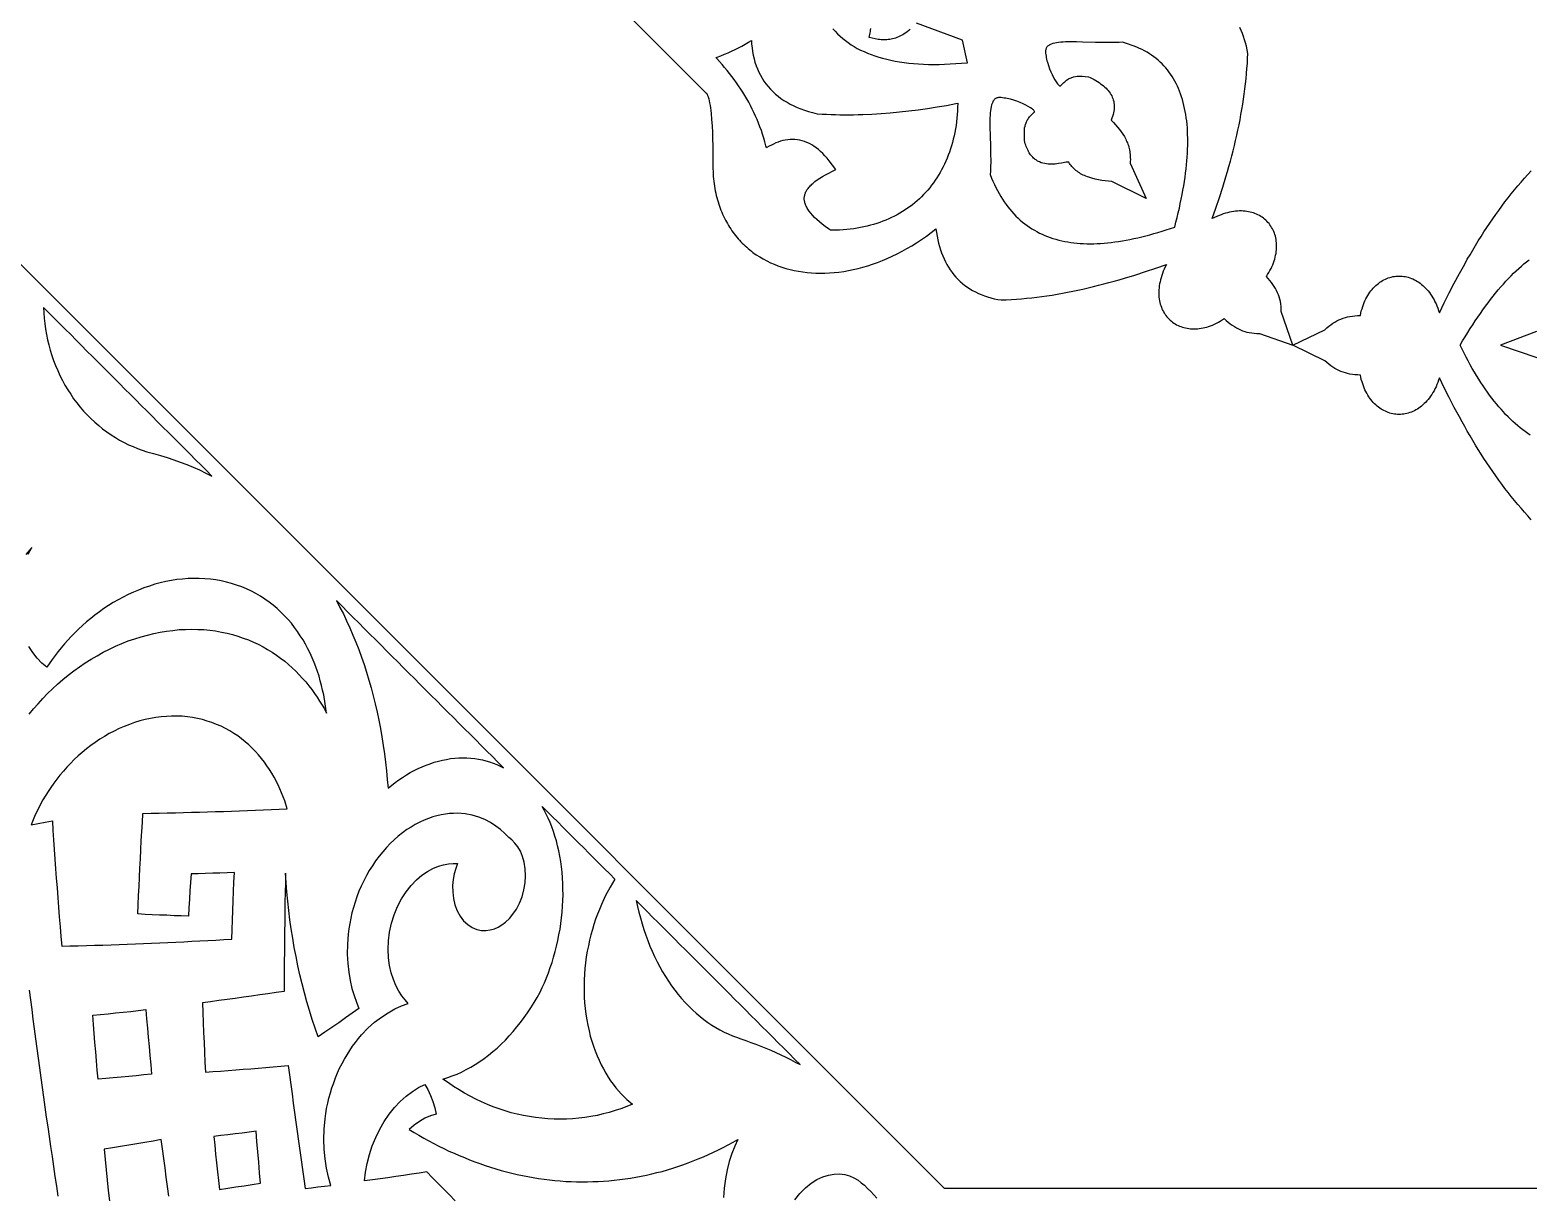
# Model space of a CAD drawing. Extents: x -535 to 1345, y -535 to 535.
# Drawn here: x -239.9 to -84.3, y -350.8 to -229.8 of the extents above; entities that cross this region are included whole.
import ezdxf

# ---------------------------------------------------------------- set-up
doc = ezdxf.new("R2010")
doc.units = 0
doc.layers.add('LAYER_1', color=18, linetype='CONTINUOUS')
doc.layers.add('LAYER_10', color=174, linetype='CONTINUOUS')

msp = doc.modelspace()

# ---------------------------------------------------------------- linework, layer by layer
at = {"layer": 'LAYER_1'}
for points in [[(-156.51, -229.65), (-156.28, -229.91), (-156.03, -230.17), (-155.77, -230.41), (-155.5, -230.65), (-155.22, -230.87), (-154.92, -231.09), (-154.62, -231.3), (-154.3, -231.49), (-153.98, -231.68), (-153.64, -231.86), (-153.28, -232.02), (-152.92, -232.18), (-152.55, -232.33), (-152.16, -232.46), (-151.76, -232.59), (-151.35, -232.71), (-150.93, -232.82), (-150.5, -232.91), (-150.05, -233), (-149.59, -233.08), (-149.12, -233.15), (-148.64, -233.21), (-148.15, -233.25), (-147.64, -233.29), (-147.12, -233.32), (-146.59, -233.34), (-146.05, -233.34), (-145.49, -233.34), (-144.93, -233.33), (-144.35, -233.3), (-143.75, -233.27), (-143.15, -233.23), (-142.53, -233.17), (-143.06, -230.82), (-147.82, -229.06)], [(-148.48, -229.69), (-148.64, -229.82), (-148.8, -229.95), (-148.95, -230.06), (-149.11, -230.16), (-149.26, -230.26), (-149.42, -230.34), (-149.57, -230.42), (-149.72, -230.49), (-149.87, -230.55), (-150.02, -230.61), (-150.17, -230.66), (-150.32, -230.7), (-150.47, -230.73), (-150.62, -230.75), (-150.77, -230.77), (-150.92, -230.79), (-151.06, -230.79), (-151.21, -230.8), (-151.36, -230.79), (-151.52, -230.78), (-151.67, -230.77), (-151.82, -230.75), (-152.13, -230.7), (-152.44, -230.63), (-152.76, -230.54), (-152.72, -230.39), (-152.68, -230.23), (-152.65, -230.08), (-152.62, -229.93), (-152.6, -229.78), (-152.58, -229.63)], [(-84.08, -271.82), (-84.34, -271.65), (-84.61, -271.46), (-84.87, -271.27), (-85.13, -271.07), (-85.38, -270.86), (-85.64, -270.64), (-85.89, -270.42), (-86.14, -270.18), (-86.39, -269.94), (-86.64, -269.68), (-86.88, -269.42), (-87.12, -269.15), (-87.36, -268.88), (-87.6, -268.59), (-87.84, -268.3), (-88.07, -267.99), (-88.31, -267.68), (-88.54, -267.36), (-88.77, -267.04), (-88.99, -266.7), (-89.22, -266.36), (-89.44, -266.01), (-89.66, -265.65), (-89.88, -265.28), (-90.1, -264.91), (-90.32, -264.52), (-90.53, -264.13), (-90.74, -263.74), (-90.96, -263.33), (-91.16, -262.92), (-91.37, -262.5), (-91.11, -262.06), (-90.85, -261.62), (-90.58, -261.19), (-90.32, -260.78), (-90.06, -260.37), (-89.79, -259.97), (-89.53, -259.57), (-89.26, -259.19), (-89, -258.82), (-88.74, -258.45), (-88.47, -258.1), (-88.21, -257.75), (-87.94, -257.41), (-87.68, -257.08), (-87.41, -256.76), (-87.14, -256.45), (-86.88, -256.15), (-86.61, -255.85), (-86.34, -255.57), (-86.08, -255.3), (-85.81, -255.03), (-85.54, -254.78), (-85.27, -254.53), (-85, -254.29), (-84.74, -254.06), (-84.47, -253.84), (-84.2, -253.63)], [(-83.42, -261.09), (-87.18, -262.5), (-83.41, -263.77)], [(-240.09, -284.19), (-239.71, -283.5), (-240.33, -284.24)], [(-240, -300.79), (-239.54, -300.25), (-239.08, -299.71), (-238.59, -299.19), (-238.1, -298.67), (-237.57, -298.17), (-237.05, -297.68), (-236.49, -297.21), (-235.94, -296.75), (-235.36, -296.31), (-234.77, -295.88), (-234.17, -295.48), (-233.56, -295.09), (-232.93, -294.73), (-232.3, -294.37), (-231.66, -294.06), (-231.02, -293.74), (-230.36, -293.47), (-229.71, -293.2), (-229.04, -292.98), (-228.38, -292.76), (-227.72, -292.59), (-227.05, -292.42), (-226.39, -292.29), (-225.72, -292.17), (-225.07, -292.1), (-224.41, -292.02), (-223.76, -292), (-223.12, -291.97), (-222.49, -292), (-221.86, -292.02), (-221.24, -292.09), (-220.63, -292.16), (-220.04, -292.27), (-219.45, -292.39), (-218.88, -292.54), (-218.31, -292.7), (-217.77, -292.9), (-217.23, -293.09), (-216.71, -293.32), (-216.2, -293.55), (-215.71, -293.82), (-215.23, -294.08), (-214.77, -294.37), (-214.32, -294.67), (-213.89, -294.99), (-213.46, -295.31), (-213.07, -295.65), (-212.67, -295.99), (-212.31, -296.35), (-211.94, -296.71), (-211.6, -297.09), (-211.27, -297.46), (-210.96, -297.85), (-210.65, -298.24), (-210.37, -298.64), (-210.09, -299.04), (-209.83, -299.45), (-209.57, -299.85), (-209.34, -300.26), (-209.11, -300.68), (-209.24, -299.74), (-209.41, -298.78), (-209.52, -298.3), (-209.62, -297.82), (-209.76, -297.34), (-209.89, -296.86), (-210.06, -296.38), (-210.22, -295.9), (-210.41, -295.42), (-210.6, -294.95), (-210.82, -294.48), (-211.04, -294.01), (-211.3, -293.55), (-211.55, -293.1), (-211.84, -292.66), (-212.12, -292.22), (-212.44, -291.79), (-212.76, -291.37), (-213.11, -290.98), (-213.47, -290.58), (-213.85, -290.21), (-214.24, -289.84), (-214.65, -289.5), (-215.07, -289.16), (-215.52, -288.86), (-215.97, -288.55), (-216.44, -288.29), (-216.92, -288.02), (-217.42, -287.8), (-217.92, -287.58), (-218.45, -287.4), (-218.97, -287.22), (-219.52, -287.09), (-220.06, -286.95), (-220.62, -286.87), (-221.18, -286.78), (-221.76, -286.74), (-222.33, -286.7), (-222.91, -286.71), (-223.48, -286.72), (-224.07, -286.78), (-224.65, -286.83), (-225.23, -286.93), (-225.81, -287.04), (-226.38, -287.18), (-226.95, -287.32), (-227.51, -287.51), (-228.08, -287.69), (-228.63, -287.91), (-229.17, -288.13), (-229.71, -288.39), (-230.24, -288.64), (-230.75, -288.93), (-231.26, -289.21), (-231.75, -289.53), (-232.24, -289.84), (-232.7, -290.18), (-233.17, -290.51), (-233.6, -290.87), (-234.04, -291.22), (-234.45, -291.59), (-234.86, -291.96), (-235.25, -292.35), (-235.63, -292.73), (-235.99, -293.12), (-236.34, -293.51), (-236.67, -293.91), (-237, -294.31), (-237.6, -295.12), (-238.15, -295.92), (-238.67, -295.49), (-239.16, -294.98), (-239.62, -294.41), (-240.04, -293.78)], [(-236.98, -350.84), (-237.13, -349.81), (-237.29, -348.78), (-237.44, -347.75), (-237.59, -346.72), (-237.75, -345.69), (-237.9, -344.66), (-238.04, -343.64), (-238.19, -342.62), (-238.33, -341.59), (-238.48, -340.57), (-238.62, -339.56), (-238.76, -338.54), (-238.9, -337.52), (-239.04, -336.51), (-239.17, -335.5), (-239.3, -334.49), (-239.44, -333.48), (-239.57, -332.47), (-239.7, -331.46), (-239.83, -330.46), (-239.95, -329.45)], [(-195.75, -351.31), (-196.34, -350.71), (-196.93, -350.11), (-197.52, -349.52), (-198.11, -348.92), (-198.7, -348.32), (-199.5, -348.44), (-200.3, -348.56), (-201.11, -348.68), (-201.92, -348.8), (-202.73, -348.92), (-203.54, -349.03), (-204.35, -349.14), (-205.16, -349.26), (-205.05, -348.35), (-204.88, -347.43), (-204.65, -346.51), (-204.36, -345.61), (-204, -344.73), (-203.59, -343.88), (-203.12, -343.08), (-202.61, -342.32), (-202.05, -341.63), (-201.46, -341.01), (-200.84, -340.45), (-200.2, -339.97), (-199.55, -339.57), (-198.9, -339.24), (-198.58, -339.78), (-198.3, -340.37), (-198.06, -341), (-197.87, -341.66), (-197.72, -342.34), (-198.31, -342.51), (-198.9, -342.75), (-199.47, -343.08), (-200.02, -343.47), (-200.53, -343.92), (-200.02, -344.22), (-199.52, -344.52), (-199.01, -344.82), (-198.49, -345.09), (-197.97, -345.37), (-197.46, -345.64), (-196.93, -345.9), (-196.4, -346.15), (-195.87, -346.39), (-195.34, -346.62), (-194.8, -346.84), (-194.27, -347.07), (-193.72, -347.26), (-193.18, -347.46), (-192.64, -347.66), (-192.09, -347.83), (-191.54, -347.99), (-190.99, -348.16), (-190.43, -348.3), (-189.88, -348.44), (-189.32, -348.58), (-188.76, -348.69), (-188.2, -348.8), (-187.65, -348.91), (-187.08, -348.99), (-186.52, -349.07), (-185.96, -349.15), (-185.4, -349.2), (-184.84, -349.25), (-184.27, -349.3), (-183.71, -349.32), (-183.15, -349.34), (-182.58, -349.36), (-182.02, -349.35), (-181.46, -349.33), (-180.9, -349.32), (-180.34, -349.28), (-179.78, -349.24), (-179.22, -349.19), (-178.66, -349.12), (-178.1, -349.05), (-177.55, -348.97), (-176.99, -348.87), (-176.44, -348.76), (-175.89, -348.66), (-175.34, -348.53), (-174.79, -348.39), (-174.25, -348.26), (-173.7, -348.09), (-173.16, -347.93), (-172.62, -347.76), (-172.09, -347.57), (-171.56, -347.38), (-171.02, -347.18), (-170.5, -346.96), (-169.97, -346.74), (-169.45, -346.52), (-168.93, -346.27), (-168.41, -346.02), (-167.9, -345.77), (-167.39, -345.5), (-166.88, -345.22), (-166.38, -344.95), (-166.7, -345.65), (-167.01, -346.41), (-167.28, -347.23), (-167.51, -348.1), (-167.69, -349.03), (-167.82, -349.99), (-167.89, -350.98)], [(-225.48, -350.84), (-225.62, -349.85), (-225.76, -348.87), (-225.89, -347.89), (-226.02, -346.91), (-226.16, -345.94), (-226.29, -344.96), (-227.13, -345.11), (-227.97, -345.25), (-228.81, -345.39), (-229.66, -345.53), (-230.5, -345.67), (-231.35, -345.81), (-232.2, -345.95), (-232.1, -347.02), (-231.99, -348.09), (-231.89, -349.16), (-231.78, -350.24), (-231.67, -351.31)], [(-160.47, -351.22), (-159.94, -350.55), (-159.37, -349.97), (-158.78, -349.49), (-158.17, -349.11), (-157.56, -348.82), (-156.97, -348.64), (-156.38, -348.54), (-155.82, -348.53), (-155.29, -348.6), (-154.8, -348.73), (-154.33, -348.92), (-153.91, -349.16), (-153.57, -349.44), (-153.23, -349.71), (-152.91, -350.03), (-152.58, -350.35), (-152.27, -350.7), (-151.96, -351.05)]]:
    msp.add_lwpolyline(points, dxfattribs=at)
for points in [[(-157.92, -249.69), (-158.18, -249.45), (-158.42, -249.23), (-158.63, -249), (-158.82, -248.78), (-158.99, -248.57), (-159.06, -248.47), (-159.12, -248.37), (-159.18, -248.27), (-159.24, -248.17), (-159.29, -248.08), (-159.33, -247.98), (-159.37, -247.89), (-159.4, -247.8), (-159.43, -247.72), (-159.45, -247.63), (-159.47, -247.55), (-159.48, -247.47), (-159.49, -247.39), (-159.49, -247.31), (-159.49, -247.23), (-159.49, -247.16), (-159.48, -247.08), (-159.47, -247.01), (-159.45, -246.93), (-159.43, -246.86), (-159.41, -246.78), (-159.38, -246.7), (-159.35, -246.62), (-159.31, -246.54), (-159.26, -246.46), (-159.21, -246.38), (-159.16, -246.3), (-159.1, -246.22), (-159.03, -246.13), (-158.96, -246.05), (-158.88, -245.96), (-158.79, -245.87), (-158.7, -245.79), (-158.6, -245.7), (-158.5, -245.61), (-158.39, -245.52), (-158.15, -245.34), (-157.88, -245.16), (-157.59, -244.98), (-157.27, -244.8), (-156.23, -244.26), (-156.91, -243.36), (-157.12, -243.09), (-157.34, -242.84), (-157.57, -242.6), (-157.79, -242.39), (-158.02, -242.19), (-158.25, -242), (-158.49, -241.84), (-158.72, -241.69), (-158.96, -241.56), (-159.21, -241.45), (-159.46, -241.35), (-159.7, -241.27), (-159.96, -241.21), (-160.21, -241.17), (-160.46, -241.15), (-160.71, -241.14), (-160.96, -241.15), (-161.21, -241.17), (-161.46, -241.21), (-161.71, -241.26), (-161.95, -241.33), (-162.19, -241.41), (-162.43, -241.5), (-162.67, -241.61), (-162.91, -241.72), (-163.14, -241.85), (-163.37, -241.98), (-163.43, -242.02), (-163.49, -241.8), (-163.59, -241.4), (-163.7, -241), (-163.82, -240.6), (-163.95, -240.22), (-164.09, -239.83), (-164.23, -239.45), (-164.39, -239.08), (-164.55, -238.71), (-164.72, -238.35), (-164.89, -237.99), (-165.07, -237.63), (-165.26, -237.28), (-165.46, -236.93), (-165.66, -236.58), (-165.87, -236.24), (-166.09, -235.91), (-166.31, -235.58), (-166.54, -235.25), (-166.77, -234.92), (-167.01, -234.6), (-167.26, -234.28), (-167.51, -233.97), (-167.76, -233.66), (-168.02, -233.35), (-168.29, -233.04), (-168.56, -232.74), (-168.66, -232.63), (-168.53, -232.58), (-168.15, -232.44), (-167.78, -232.29), (-167.41, -232.14), (-167.04, -231.97), (-166.68, -231.8), (-166.32, -231.62), (-165.97, -231.44), (-165.62, -231.24), (-165.27, -231.04), (-164.98, -230.86), (-164.96, -231.24), (-164.92, -231.63), (-164.86, -232.02), (-164.79, -232.4), (-164.71, -232.77), (-164.61, -233.13), (-164.49, -233.48), (-164.36, -233.82), (-164.21, -234.15), (-164.05, -234.47), (-163.87, -234.78), (-163.68, -235.08), (-163.47, -235.37), (-163.25, -235.65), (-163.01, -235.92), (-162.75, -236.17), (-162.49, -236.42), (-162.2, -236.65), (-161.91, -236.87), (-161.6, -237.08), (-161.27, -237.28), (-160.94, -237.47), (-160.59, -237.64), (-160.22, -237.81), (-159.85, -237.96), (-159.46, -238.1), (-159.06, -238.23), (-158.64, -238.35), (-158.16, -238.48), (-157.64, -238.51), (-157.18, -238.53), (-156.71, -238.55), (-156.24, -238.56), (-155.78, -238.57), (-155.31, -238.57), (-154.84, -238.57), (-154.37, -238.57), (-153.89, -238.56), (-153.42, -238.54), (-152.47, -238.5), (-151.52, -238.45), (-150.56, -238.37), (-149.59, -238.28), (-148.63, -238.17), (-147.66, -238.05), (-146.68, -237.92), (-145.7, -237.76), (-144.72, -237.6), (-143.74, -237.42), (-143.54, -237.38), (-143.54, -237.39), (-143.56, -237.79), (-143.58, -238.18), (-143.6, -238.56), (-143.64, -238.94), (-143.68, -239.32), (-143.73, -239.69), (-143.79, -240.05), (-143.86, -240.41), (-143.93, -240.76), (-144.02, -241.11), (-144.1, -241.45), (-144.2, -241.79), (-144.3, -242.12), (-144.41, -242.45), (-144.53, -242.77), (-144.65, -243.08), (-144.79, -243.39), (-144.92, -243.69), (-145.07, -243.99), (-145.22, -244.28), (-145.38, -244.57), (-145.54, -244.84), (-145.71, -245.12), (-145.89, -245.38), (-146.07, -245.64), (-146.26, -245.9), (-146.46, -246.15), (-146.66, -246.39), (-146.87, -246.62), (-147.09, -246.85), (-147.31, -247.08), (-147.53, -247.29), (-147.77, -247.5), (-148.01, -247.71), (-148.25, -247.91), (-148.5, -248.1), (-148.76, -248.28), (-149.02, -248.46), (-149.29, -248.63), (-149.56, -248.79), (-149.84, -248.95), (-150.13, -249.1), (-150.42, -249.24), (-150.72, -249.38), (-151.02, -249.51), (-151.33, -249.63), (-151.64, -249.75), (-151.96, -249.85), (-152.29, -249.95), (-152.62, -250.05), (-152.95, -250.13), (-153.29, -250.21), (-153.64, -250.28), (-153.99, -250.34), (-154.35, -250.4), (-154.71, -250.44), (-155.07, -250.48), (-155.45, -250.51), (-155.82, -250.54), (-156.2, -250.55), (-156.59, -250.56), (-156.78, -250.56), (-156.98, -250.42), (-157.32, -250.17), (-157.63, -249.93)], [(-126.44, -231.05), (-126.79, -231.07), (-127.14, -231.08), (-127.85, -231.09), (-128.55, -231.09), (-129.25, -231.07), (-130.58, -231.03), (-131.21, -231.02), (-131.8, -231.01), (-132.08, -231.02), (-132.35, -231.02), (-132.6, -231.04), (-132.84, -231.05), (-133.07, -231.08), (-133.28, -231.11), (-133.48, -231.14), (-133.66, -231.19), (-133.83, -231.24), (-133.97, -231.3), (-134.04, -231.34), (-134.1, -231.37), (-134.16, -231.41), (-134.21, -231.46), (-134.25, -231.5), (-134.29, -231.55), (-134.33, -231.6), (-134.36, -231.65), (-134.38, -231.71), (-134.4, -231.77), (-134.41, -231.83), (-134.42, -231.9), (-134.42, -232.04), (-134.42, -232.18), (-134.4, -232.33), (-134.38, -232.49), (-134.36, -232.64), (-134.32, -232.8), (-134.28, -232.97), (-134.24, -233.13), (-134.14, -233.46), (-134.02, -233.79), (-133.89, -234.11), (-133.75, -234.41), (-133.61, -234.69), (-133.46, -234.95), (-133.32, -235.17), (-133.26, -235.26), (-133.19, -235.35), (-133.13, -235.42), (-133.07, -235.48), (-133.02, -235.52), (-132.97, -235.56), (-132.93, -235.58), (-132.89, -235.58), (-132.87, -235.57), (-132.85, -235.56), (-132.84, -235.55), (-132.83, -235.53), (-132.73, -235.42), (-132.63, -235.32), (-132.53, -235.22), (-132.43, -235.14), (-132.34, -235.06), (-132.24, -234.99), (-132.15, -234.92), (-132.05, -234.86), (-131.96, -234.81), (-131.87, -234.77), (-131.78, -234.73), (-131.69, -234.69), (-131.6, -234.66), (-131.51, -234.64), (-131.33, -234.6), (-131.15, -234.58), (-130.98, -234.57), (-130.81, -234.57), (-130.64, -234.58), (-130.31, -234.6), (-129.98, -234.62), (-129.78, -234.72), (-129.58, -234.82), (-129.39, -234.92), (-129.21, -235.03), (-129.03, -235.13), (-128.87, -235.24), (-128.71, -235.35), (-128.55, -235.46), (-128.41, -235.58), (-128.28, -235.7), (-128.15, -235.82), (-128.03, -235.94), (-127.92, -236.07), (-127.82, -236.2), (-127.72, -236.33), (-127.64, -236.47), (-127.56, -236.61), (-127.5, -236.75), (-127.44, -236.89), (-127.39, -237.04), (-127.35, -237.2), (-127.32, -237.35), (-127.31, -237.51), (-127.3, -237.68), (-127.3, -237.84), (-127.31, -238.02), (-127.33, -238.19), (-127.37, -238.37), (-127.41, -238.56), (-127.46, -238.75), (-127.53, -238.94), (-127.6, -239.14), (-127.37, -239.39), (-127.15, -239.63), (-126.94, -239.87), (-126.74, -240.11), (-126.56, -240.35), (-126.39, -240.59), (-126.24, -240.84), (-126.17, -240.97), (-126.1, -241.1), (-126.04, -241.23), (-125.98, -241.37), (-125.92, -241.5), (-125.87, -241.64), (-125.83, -241.78), (-125.79, -241.93), (-125.75, -242.08), (-125.72, -242.23), (-125.69, -242.38), (-125.67, -242.54), (-125.65, -242.71), (-125.64, -242.88), (-125.63, -243.05), (-125.62, -243.23), (-125.63, -243.41), (-125.63, -243.6), (-123.97, -247.26), (-127.54, -245.5), (-127.89, -245.47), (-128.25, -245.44), (-128.6, -245.39), (-128.94, -245.33), (-129.28, -245.25), (-129.61, -245.17), (-129.92, -245.07), (-130.08, -245.01), (-130.23, -244.96), (-130.37, -244.89), (-130.52, -244.83), (-130.65, -244.76), (-130.79, -244.69), (-130.92, -244.61), (-131.04, -244.53), (-131.16, -244.44), (-131.28, -244.36), (-131.39, -244.26), (-131.49, -244.17), (-131.59, -244.06), (-131.69, -243.96), (-131.77, -243.85), (-131.86, -243.74), (-131.93, -243.62), (-132, -243.5), (-132.05, -243.49), (-132.12, -243.48), (-132.2, -243.49), (-132.29, -243.5), (-132.79, -243.59), (-133.1, -243.64), (-133.26, -243.67), (-133.43, -243.69), (-133.6, -243.7), (-133.78, -243.71), (-133.96, -243.71), (-134.15, -243.7), (-134.33, -243.68), (-134.52, -243.65), (-134.7, -243.61), (-134.89, -243.55), (-135.07, -243.47), (-135.16, -243.43), (-135.25, -243.38), (-135.33, -243.33), (-135.42, -243.27), (-135.51, -243.21), (-135.59, -243.14), (-135.67, -243.07), (-135.75, -242.99), (-135.83, -242.91), (-135.91, -242.82), (-135.98, -242.73), (-136.05, -242.62), (-136.12, -242.52), (-136.19, -242.4), (-136.25, -242.28), (-136.32, -242.16), (-136.38, -242.02), (-136.43, -241.88), (-136.49, -241.73), (-136.54, -241.58), (-136.59, -241.41), (-136.63, -241.24), (-136.63, -240.86), (-136.63, -240.48), (-136.63, -240.3), (-136.61, -240.12), (-136.6, -239.94), (-136.56, -239.77), (-136.52, -239.59), (-136.46, -239.41), (-136.42, -239.32), (-136.38, -239.23), (-136.33, -239.15), (-136.28, -239.06), (-136.22, -238.97), (-136.15, -238.88), (-136.08, -238.79), (-136, -238.69), (-135.92, -238.6), (-135.83, -238.51), (-135.73, -238.42), (-135.62, -238.32), (-135.59, -238.3), (-135.58, -238.28), (-135.57, -238.26), (-135.58, -238.23), (-135.6, -238.18), (-135.63, -238.13), (-135.68, -238.08), (-135.74, -238.03), (-135.82, -237.97), (-136, -237.84), (-136.23, -237.71), (-136.49, -237.57), (-136.77, -237.44), (-137.08, -237.31), (-137.41, -237.18), (-137.74, -237.07), (-138.08, -236.97), (-138.25, -236.93), (-138.41, -236.89), (-138.57, -236.86), (-138.73, -236.84), (-138.89, -236.82), (-139.04, -236.8), (-139.19, -236.8), (-139.32, -236.8), (-139.39, -236.81), (-139.45, -236.82), (-139.51, -236.84), (-139.57, -236.86), (-139.62, -236.89), (-139.67, -236.93), (-139.72, -236.97), (-139.77, -237.02), (-139.81, -237.07), (-139.85, -237.12), (-139.89, -237.18), (-139.92, -237.25), (-139.98, -237.39), (-140.03, -237.56), (-140.08, -237.74), (-140.12, -237.94), (-140.15, -238.15), (-140.17, -238.38), (-140.19, -238.62), (-140.2, -238.88), (-140.21, -239.14), (-140.21, -239.42), (-140.2, -240.01), (-140.19, -240.64), (-140.15, -241.97), (-140.14, -242.67), (-140.13, -243.37), (-140.14, -244.08), (-140.15, -244.43), (-140.17, -244.78), (-140.03, -245.14), (-139.89, -245.48), (-139.74, -245.81), (-139.58, -246.13), (-139.42, -246.45), (-139.25, -246.75), (-139.08, -247.05), (-138.9, -247.33), (-138.72, -247.61), (-138.53, -247.88), (-138.33, -248.14), (-138.13, -248.39), (-137.93, -248.63), (-137.72, -248.86), (-137.5, -249.09), (-137.28, -249.3), (-137.06, -249.51), (-136.83, -249.71), (-136.59, -249.89), (-136.35, -250.07), (-136.1, -250.25), (-135.85, -250.41), (-135.59, -250.56), (-135.33, -250.71), (-135.07, -250.85), (-134.79, -250.98), (-134.52, -251.1), (-134.24, -251.21), (-133.95, -251.32), (-133.66, -251.41), (-133.36, -251.5), (-133.06, -251.58), (-132.75, -251.66), (-132.44, -251.72), (-132.13, -251.78), (-131.81, -251.83), (-131.48, -251.87), (-131.15, -251.9), (-130.82, -251.93), (-130.48, -251.95), (-130.14, -251.96), (-129.79, -251.96), (-129.43, -251.96), (-129.08, -251.95), (-128.71, -251.93), (-128.35, -251.9), (-127.98, -251.87), (-127.6, -251.83), (-127.22, -251.78), (-126.84, -251.72), (-126.45, -251.66), (-126.06, -251.59), (-125.66, -251.51), (-125.26, -251.43), (-124.85, -251.34), (-124.44, -251.24), (-124.02, -251.14), (-123.61, -251.03), (-123.18, -250.91), (-122.76, -250.79), (-122.32, -250.66), (-121.89, -250.52), (-121.45, -250.38), (-121.01, -250.23), (-120.88, -249.73), (-120.75, -249.23), (-120.64, -248.74), (-120.53, -248.26), (-120.43, -247.79), (-120.33, -247.32), (-120.24, -246.85), (-120.16, -246.4), (-120.08, -245.94), (-120.01, -245.5), (-119.94, -245.06), (-119.88, -244.63), (-119.83, -244.2), (-119.79, -243.78), (-119.75, -243.36), (-119.72, -242.96), (-119.69, -242.55), (-119.67, -242.16), (-119.66, -241.77), (-119.66, -241.39), (-119.66, -241.01), (-119.67, -240.64), (-119.68, -240.28), (-119.7, -239.92), (-119.73, -239.57), (-119.77, -239.22), (-119.81, -238.88), (-119.86, -238.55), (-119.92, -238.23), (-119.98, -237.91), (-120.05, -237.6), (-120.13, -237.29), (-120.21, -236.99), (-120.3, -236.7), (-120.4, -236.41), (-120.5, -236.13), (-120.62, -235.86), (-120.74, -235.59), (-120.86, -235.33), (-121, -235.08), (-121.14, -234.83), (-121.29, -234.59), (-121.44, -234.36), (-121.61, -234.13), (-121.78, -233.91), (-121.95, -233.7), (-122.14, -233.5), (-122.33, -233.3), (-122.53, -233.1), (-122.74, -232.92), (-122.95, -232.74), (-123.18, -232.57), (-123.41, -232.4), (-123.64, -232.25), (-123.89, -232.09), (-124.14, -231.95), (-124.4, -231.81), (-124.67, -231.68), (-124.94, -231.56), (-125.23, -231.44), (-125.52, -231.34), (-125.82, -231.23), (-126.12, -231.14)], [(-221.02, -276.08), (-221.58, -275.51), (-222.15, -274.95), (-222.71, -274.39), (-223.27, -273.82), (-223.84, -273.26), (-224.4, -272.69), (-224.97, -272.13), (-225.53, -271.56), (-226.1, -271), (-226.66, -270.44), (-227.23, -269.87), (-227.79, -269.31), (-228.35, -268.74), (-228.92, -268.18), (-229.48, -267.61), (-230.05, -267.05), (-230.61, -266.48), (-231.18, -265.92), (-231.74, -265.36), (-232.31, -264.79), (-232.87, -264.23), (-233.43, -263.66), (-234, -263.1), (-234.56, -262.53), (-235.13, -261.97), (-235.69, -261.4), (-236.26, -260.84), (-236.82, -260.28), (-237.38, -259.71), (-237.95, -259.15), (-238.51, -258.58), (-238.48, -259.14), (-238.44, -259.7), (-238.37, -260.26), (-238.3, -260.82), (-238.2, -261.37), (-238.09, -261.93), (-237.95, -262.47), (-237.81, -263.02), (-237.64, -263.56), (-237.46, -264.09), (-237.25, -264.62), (-237.04, -265.14), (-236.8, -265.65), (-236.55, -266.16), (-236.28, -266.64), (-236, -267.13), (-235.69, -267.59), (-235.38, -268.05), (-235.05, -268.49), (-234.71, -268.93), (-234.34, -269.34), (-233.98, -269.74), (-233.59, -270.12), (-233.19, -270.5), (-232.78, -270.84), (-232.37, -271.19), (-231.94, -271.49), (-231.5, -271.8), (-231.05, -272.08), (-230.61, -272.35), (-230.14, -272.59), (-229.68, -272.83), (-229.21, -273.03), (-228.74, -273.23), (-228.26, -273.4), (-227.78, -273.56), (-227.07, -273.75), (-226.37, -273.94), (-225.67, -274.17), (-224.98, -274.39), (-224.3, -274.64), (-223.63, -274.89), (-222.96, -275.17), (-222.3, -275.45), (-221.66, -275.77)], [(-190.73, -306.36), (-191.31, -305.79), (-191.89, -305.21), (-192.47, -304.63), (-193.04, -304.05), (-193.62, -303.47), (-194.2, -302.89), (-194.78, -302.32), (-195.36, -301.74), (-195.94, -301.16), (-196.51, -300.58), (-197.09, -300), (-197.67, -299.42), (-198.25, -298.85), (-198.83, -298.27), (-199.41, -297.69), (-199.98, -297.11), (-200.56, -296.53), (-201.14, -295.95), (-201.72, -295.38), (-202.3, -294.8), (-202.88, -294.22), (-203.45, -293.64), (-204.03, -293.06), (-204.61, -292.48), (-205.19, -291.91), (-205.77, -291.33), (-206.35, -290.75), (-206.92, -290.17), (-207.5, -289.59), (-208.08, -289.01), (-207.72, -289.71), (-207.36, -290.4), (-207.03, -291.12), (-206.69, -291.84), (-206.37, -292.59), (-206.06, -293.33), (-205.77, -294.1), (-205.48, -294.87), (-205.22, -295.66), (-204.95, -296.45), (-204.72, -297.26), (-204.48, -298.08), (-204.26, -298.91), (-204.05, -299.74), (-203.87, -300.58), (-203.68, -301.43), (-203.52, -302.3), (-203.36, -303.16), (-203.22, -304.04), (-203.09, -304.91), (-202.98, -305.8), (-202.88, -306.69), (-202.8, -307.59), (-202.71, -308.48), (-201.98, -307.9), (-201.6, -307.63), (-201.21, -307.36), (-200.82, -307.11), (-200.42, -306.87), (-200.01, -306.66), (-199.6, -306.45), (-199.19, -306.26), (-198.77, -306.08), (-198.35, -305.94), (-197.92, -305.79), (-197.5, -305.68), (-197.07, -305.57), (-196.65, -305.49), (-196.22, -305.41), (-195.8, -305.38), (-195.37, -305.34), (-194.96, -305.34), (-194.54, -305.33), (-194.13, -305.37), (-193.72, -305.4), (-193.33, -305.47), (-192.93, -305.54), (-192.55, -305.65), (-192.17, -305.75), (-191.8, -305.89), (-191.43, -306.03)], [(-218.69, -317.25), (-219.44, -317.27), (-220.18, -317.3), (-220.93, -317.32), (-221.68, -317.34), (-222.43, -317.36), (-223.19, -317.38), (-223.24, -318.26), (-223.3, -319.14), (-223.35, -320.02), (-223.4, -320.9), (-223.45, -321.78), (-224.2, -321.75), (-224.95, -321.72), (-225.7, -321.68), (-226.45, -321.65), (-227.21, -321.62), (-227.96, -321.58), (-228.71, -321.54), (-228.67, -320.58), (-228.63, -319.63), (-228.59, -318.68), (-228.54, -317.72), (-228.5, -316.77), (-228.45, -315.82), (-228.4, -314.88), (-228.35, -313.93), (-228.3, -312.98), (-228.24, -312.04), (-228.19, -311.1), (-227.34, -311.08), (-226.5, -311.07), (-225.66, -311.05), (-224.81, -311.03), (-223.97, -311.01), (-223.14, -310.99), (-222.3, -310.97), (-221.46, -310.94), (-220.63, -310.92), (-219.8, -310.89), (-218.97, -310.86), (-218.14, -310.83), (-217.31, -310.8), (-216.49, -310.77), (-215.66, -310.73), (-214.84, -310.69), (-214.02, -310.66), (-213.2, -310.62), (-213.46, -309.79), (-213.78, -308.97), (-214.14, -308.15), (-214.56, -307.34), (-214.8, -306.94), (-215.04, -306.54), (-215.3, -306.16), (-215.57, -305.77), (-215.87, -305.4), (-216.17, -305.03), (-216.5, -304.68), (-216.83, -304.32), (-217.19, -304), (-217.55, -303.67), (-217.94, -303.37), (-218.33, -303.06), (-218.75, -302.79), (-219.17, -302.52), (-219.62, -302.29), (-220.07, -302.06), (-220.54, -301.86), (-221.01, -301.67), (-221.51, -301.51), (-222.01, -301.36), (-222.52, -301.25), (-223.04, -301.14), (-223.57, -301.08), (-224.11, -301.02), (-224.65, -301.01), (-225.2, -301), (-225.75, -301.04), (-226.3, -301.07), (-226.85, -301.16), (-227.4, -301.24), (-227.95, -301.37), (-228.5, -301.5), (-229.05, -301.68), (-229.59, -301.86), (-230.12, -302.08), (-230.65, -302.3), (-231.16, -302.56), (-231.68, -302.82), (-232.17, -303.11), (-232.66, -303.41), (-233.13, -303.73), (-233.6, -304.06), (-234.05, -304.41), (-234.49, -304.77), (-234.9, -305.14), (-235.32, -305.52), (-235.71, -305.92), (-236.09, -306.31), (-236.45, -306.72), (-236.8, -307.13), (-237.13, -307.56), (-237.45, -307.98), (-237.74, -308.41), (-238.04, -308.83), (-238.57, -309.7), (-239.04, -310.57), (-239.45, -311.43), (-239.81, -312.28), (-239.07, -312.14), (-238.33, -312.01), (-237.59, -311.87), (-237.53, -312.86), (-237.46, -313.85), (-237.39, -314.85), (-237.32, -315.84), (-237.25, -316.84), (-237.18, -317.84), (-237.1, -318.84), (-237.03, -319.85), (-236.95, -320.85), (-236.87, -321.85), (-236.79, -322.86), (-236.71, -323.87), (-236.62, -324.88), (-235.76, -324.86), (-234.91, -324.84), (-234.06, -324.82), (-233.2, -324.79), (-232.35, -324.77), (-231.5, -324.74), (-230.65, -324.71), (-229.81, -324.68), (-228.96, -324.65), (-228.12, -324.61), (-227.28, -324.58), (-226.44, -324.54), (-225.6, -324.51), (-224.76, -324.47), (-223.93, -324.42), (-223.09, -324.38), (-222.26, -324.34), (-221.43, -324.29), (-220.6, -324.25), (-219.77, -324.2), (-218.94, -324.15), (-218.91, -323.16), (-218.88, -322.17), (-218.84, -321.18), (-218.81, -320.19), (-218.77, -319.21), (-218.73, -318.23)], [(-208.68, -349.72), (-208.92, -348.85), (-209.11, -347.93), (-209.26, -346.97), (-209.35, -345.97), (-209.39, -344.94), (-209.36, -343.88), (-209.26, -342.81), (-209.18, -342.27), (-209.1, -341.73), (-208.98, -341.19), (-208.86, -340.65), (-208.71, -340.12), (-208.56, -339.59), (-208.37, -339.07), (-208.18, -338.55), (-207.96, -338.05), (-207.75, -337.55), (-207.5, -337.08), (-207.25, -336.6), (-206.97, -336.15), (-206.7, -335.7), (-206.4, -335.28), (-206.1, -334.87), (-205.79, -334.48), (-205.47, -334.1), (-204.81, -333.41), (-204.12, -332.79), (-203.42, -332.25), (-202.71, -331.79), (-202.01, -331.4), (-201.31, -331.08), (-200.62, -330.84), (-200.96, -330.47), (-201.29, -330.04), (-201.61, -329.54), (-201.91, -328.98), (-202.17, -328.35), (-202.4, -327.65), (-202.57, -326.89), (-202.68, -326.08), (-202.72, -325.22), (-202.69, -324.33), (-202.57, -323.42), (-202.38, -322.51), (-202.1, -321.62), (-201.75, -320.77), (-201.33, -319.97), (-200.85, -319.23), (-200.33, -318.58), (-199.78, -318.01), (-199.21, -317.53), (-198.63, -317.13), (-198.06, -316.82), (-197.5, -316.59), (-196.96, -316.43), (-196.45, -316.34), (-195.97, -316.3), (-195.51, -316.31), (-195.7, -316.81), (-195.85, -317.37), (-195.96, -317.96), (-196.02, -318.6), (-196.01, -319.25), (-195.93, -319.92), (-195.78, -320.58), (-195.55, -321.2), (-195.24, -321.76), (-194.87, -322.25), (-194.45, -322.64), (-193.99, -322.94), (-193.51, -323.14), (-193.02, -323.25), (-192.55, -323.26), (-192.1, -323.2), (-191.67, -323.08), (-191.28, -322.91), (-190.9, -322.68), (-190.51, -322.39), (-190.12, -322.01), (-189.75, -321.56), (-189.39, -321.03), (-189.08, -320.43), (-188.81, -319.76), (-188.62, -319.05), (-188.49, -318.31), (-188.44, -317.57), (-188.47, -316.86), (-188.58, -316.18), (-188.75, -315.57), (-188.98, -315.03), (-189.24, -314.56), (-189.54, -314.18), (-189.85, -313.86), (-190.17, -313.62), (-190.58, -313.2), (-191.03, -312.79), (-191.53, -312.41), (-192.07, -312.06), (-192.66, -311.75), (-193.3, -311.48), (-193.99, -311.28), (-194.73, -311.14), (-195.51, -311.09), (-195.93, -311.1), (-196.34, -311.11), (-196.77, -311.17), (-197.2, -311.24), (-197.64, -311.35), (-198.08, -311.46), (-198.53, -311.63), (-198.98, -311.79), (-199.43, -312.02), (-199.89, -312.24), (-200.33, -312.52), (-200.78, -312.79), (-201.22, -313.13), (-201.66, -313.46), (-202.08, -313.84), (-202.49, -314.22), (-202.89, -314.65), (-203.28, -315.08), (-203.65, -315.55), (-204.01, -316.02), (-204.34, -316.53), (-204.67, -317.03), (-204.96, -317.56), (-205.25, -318.09), (-205.5, -318.64), (-205.75, -319.19), (-205.95, -319.75), (-206.15, -320.31), (-206.31, -320.87), (-206.47, -321.43), (-206.59, -321.99), (-206.71, -322.54), (-206.79, -323.09), (-206.87, -323.63), (-206.95, -324.69), (-206.96, -325.71), (-206.91, -326.68), (-206.81, -327.6), (-206.66, -328.46), (-206.48, -329.27), (-206.26, -330.01), (-206.01, -330.71), (-205.75, -331.34), (-206.45, -331.84), (-207.15, -332.34), (-207.85, -332.84), (-208.57, -333.32), (-209.28, -333.8), (-209.99, -334.28), (-210.3, -333.38), (-210.6, -332.48), (-210.88, -331.57), (-211.15, -330.65), (-211.4, -329.72), (-211.65, -328.8), (-211.87, -327.86), (-212.09, -326.92), (-212.28, -325.97), (-212.47, -325.02), (-212.63, -324.06), (-212.79, -323.1), (-212.91, -322.14), (-213.04, -321.17), (-213.14, -320.2), (-213.24, -319.24), (-213.3, -318.27), (-213.37, -317.3), (-213.39, -318.31), (-213.41, -319.33), (-213.43, -320.35), (-213.44, -321.36), (-213.46, -322.39), (-213.47, -323.41), (-213.48, -324.43), (-213.49, -325.46), (-213.5, -326.49), (-213.5, -327.51), (-213.51, -328.54), (-213.51, -329.58), (-214.35, -329.7), (-215.2, -329.83), (-216.04, -329.95), (-216.89, -330.07), (-217.74, -330.19), (-218.59, -330.31), (-219.44, -330.42), (-220.29, -330.54), (-221.15, -330.65), (-222, -330.76), (-221.97, -331.78), (-221.92, -332.81), (-221.88, -333.84), (-221.84, -334.87), (-221.79, -335.9), (-221.75, -336.93), (-221.7, -337.96), (-220.91, -337.91), (-220.12, -337.85), (-219.33, -337.79), (-218.55, -337.73), (-217.76, -337.67), (-216.98, -337.61), (-216.2, -337.55), (-215.42, -337.48), (-214.64, -337.42), (-213.86, -337.35), (-213.09, -337.28), (-212.96, -338.25), (-212.83, -339.23), (-212.7, -340.2), (-212.57, -341.18), (-212.44, -342.16), (-212.3, -343.14), (-212.17, -344.12), (-212.03, -345.11), (-211.89, -346.09), (-211.75, -347.08), (-211.61, -348.07), (-211.47, -349.05), (-211.32, -350.05), (-210.66, -349.96), (-210, -349.88), (-209.34, -349.8)], [(-177.32, -341.29), (-177.93, -341.52), (-178.53, -341.76), (-179.15, -341.95), (-179.77, -342.14), (-180.39, -342.3), (-181.02, -342.45), (-181.65, -342.56), (-182.28, -342.67), (-182.92, -342.74), (-183.56, -342.8), (-184.2, -342.83), (-184.84, -342.85), (-185.48, -342.83), (-186.12, -342.81), (-186.76, -342.75), (-187.4, -342.68), (-188.04, -342.58), (-188.67, -342.47), (-189.3, -342.32), (-189.93, -342.17), (-190.56, -341.97), (-191.18, -341.78), (-191.79, -341.55), (-192.4, -341.31), (-193, -341.04), (-193.6, -340.77), (-194.19, -340.46), (-194.77, -340.14), (-195.34, -339.8), (-195.91, -339.45), (-196.46, -339.07), (-197.02, -338.69), (-196.53, -338.53), (-196.05, -338.36), (-195.56, -338.16), (-195.08, -337.95), (-194.61, -337.7), (-194.13, -337.45), (-193.66, -337.16), (-193.19, -336.87), (-192.73, -336.54), (-192.28, -336.2), (-191.83, -335.83), (-191.39, -335.46), (-190.96, -335.05), (-190.54, -334.64), (-190.13, -334.19), (-189.72, -333.75), (-189.34, -333.27), (-188.95, -332.8), (-188.59, -332.3), (-188.23, -331.79), (-187.89, -331.27), (-187.56, -330.74), (-187.24, -330.2), (-186.93, -329.65), (-186.71, -329.17), (-186.48, -328.68), (-186.27, -328.16), (-186.06, -327.65), (-185.88, -327.11), (-185.69, -326.57), (-185.53, -326.01), (-185.36, -325.45), (-185.22, -324.88), (-185.09, -324.3), (-184.98, -323.71), (-184.86, -323.13), (-184.78, -322.53), (-184.7, -321.94), (-184.65, -321.34), (-184.6, -320.74), (-184.57, -320.15), (-184.55, -319.55), (-184.56, -318.96), (-184.57, -318.37), (-184.61, -317.79), (-184.65, -317.21), (-184.72, -316.65), (-184.79, -316.09), (-184.89, -315.54), (-184.99, -315), (-185.12, -314.48), (-185.24, -313.96), (-185.39, -313.47), (-185.55, -312.98), (-185.72, -312.51), (-185.9, -312.05), (-186.09, -311.61), (-186.29, -311.18), (-186.51, -310.78), (-186.72, -310.38), (-186.18, -310.92), (-185.64, -311.46), (-185.1, -311.99), (-184.56, -312.53), (-184.02, -313.07), (-183.48, -313.61), (-182.94, -314.15), (-182.4, -314.69), (-181.86, -315.23), (-181.32, -315.77), (-180.78, -316.31), (-180.24, -316.85), (-179.7, -317.39), (-179.16, -317.93), (-179.66, -318.75), (-180.13, -319.63), (-180.57, -320.57), (-180.77, -321.07), (-180.97, -321.57), (-181.16, -322.09), (-181.34, -322.62), (-181.5, -323.16), (-181.66, -323.71), (-181.79, -324.27), (-181.92, -324.84), (-182.03, -325.42), (-182.13, -326), (-182.2, -326.6), (-182.28, -327.19), (-182.32, -327.79), (-182.36, -328.39), (-182.36, -328.99), (-182.37, -329.59), (-182.34, -330.19), (-182.31, -330.78), (-182.24, -331.37), (-182.18, -331.96), (-182.08, -332.53), (-181.98, -333.1), (-181.85, -333.66), (-181.72, -334.21), (-181.56, -334.74), (-181.4, -335.26), (-181.21, -335.76), (-181.02, -336.26), (-180.81, -336.73), (-180.59, -337.2), (-180.36, -337.63), (-180.12, -338.07), (-179.86, -338.47), (-179.61, -338.86), (-179.34, -339.22), (-179.07, -339.58), (-178.5, -340.23), (-177.92, -340.8)], [(-159.92, -337.18), (-160.49, -336.61), (-161.05, -336.04), (-161.62, -335.47), (-162.19, -334.91), (-162.76, -334.34), (-163.32, -333.77), (-163.89, -333.21), (-164.46, -332.64), (-165.03, -332.07), (-165.59, -331.5), (-166.16, -330.94), (-166.73, -330.37), (-167.29, -329.8), (-167.86, -329.23), (-168.43, -328.67), (-169, -328.1), (-169.56, -327.53), (-170.13, -326.96), (-170.7, -326.4), (-171.27, -325.83), (-171.83, -325.26), (-172.4, -324.7), (-172.97, -324.13), (-173.54, -323.56), (-174.1, -322.99), (-174.67, -322.43), (-175.24, -321.86), (-175.8, -321.29), (-176.37, -320.72), (-176.94, -320.16), (-176.8, -320.76), (-176.67, -321.37), (-176.51, -321.96), (-176.34, -322.56), (-176.15, -323.14), (-175.96, -323.73), (-175.74, -324.3), (-175.53, -324.87), (-175.28, -325.42), (-175.04, -325.97), (-174.77, -326.5), (-174.49, -327.03), (-174.2, -327.54), (-173.9, -328.04), (-173.59, -328.52), (-173.27, -329), (-172.93, -329.45), (-172.59, -329.9), (-172.23, -330.31), (-171.87, -330.73), (-171.49, -331.11), (-171.11, -331.5), (-170.72, -331.84), (-170.32, -332.19), (-169.92, -332.5), (-169.51, -332.8), (-169.09, -333.07), (-168.68, -333.34), (-168.25, -333.57), (-167.82, -333.8), (-167.39, -334), (-166.96, -334.19), (-166.53, -334.34), (-166.09, -334.49), (-165.56, -334.68), (-165.04, -334.87), (-164.51, -335.05), (-163.99, -335.26), (-163.47, -335.48), (-162.95, -335.69), (-162.44, -335.92), (-161.93, -336.16), (-161.42, -336.4), (-160.92, -336.66), (-160.42, -336.92)], [(-227.29, -338.17), (-228.08, -338.25), (-228.87, -338.33), (-229.66, -338.4), (-230.46, -338.48), (-231.26, -338.55), (-232.05, -338.62), (-232.85, -338.69), (-232.93, -337.74), (-233.01, -336.79), (-233.09, -335.84), (-233.17, -334.9), (-233.24, -333.95), (-233.32, -333.01), (-233.39, -332.06), (-232.6, -331.98), (-231.81, -331.9), (-231.03, -331.82), (-230.24, -331.73), (-229.45, -331.65), (-228.67, -331.56), (-227.89, -331.47), (-227.81, -332.42), (-227.72, -333.38), (-227.64, -334.33), (-227.55, -335.29), (-227.47, -336.25), (-227.38, -337.21)], [(-215.98, -349.48), (-216.07, -348.4), (-216.16, -347.32), (-216.26, -346.25), (-216.34, -345.17), (-216.43, -344.1), (-217.16, -344.19), (-217.89, -344.28), (-218.62, -344.37), (-219.35, -344.46), (-220.09, -344.55), (-220.82, -344.63), (-220.73, -345.55), (-220.63, -346.47), (-220.53, -347.38), (-220.43, -348.3), (-220.33, -349.22), (-220.23, -350.14), (-219.38, -350.01), (-218.53, -349.88), (-217.68, -349.75), (-216.83, -349.61)]]:
    msp.add_lwpolyline(points, close=True, dxfattribs=at)
at = {"layer": 'LAYER_10'}
msp.add_lwpolyline([(-350, 0), (-350, -144.97), (-144.97, -350), (0, -350), (144.97, -350), (350, -144.97), (350, 0), (350, 144.97), (144.97, 350), (0, 350), (-144.97, 350), (-350, 144.97)], close=True, dxfattribs=at)
for points in [[(-188.7, -217.29), (-169.7, -236.29), (-169.7, -236.3), (-169.66, -236.34), (-169.63, -236.39), (-169.59, -236.44), (-169.53, -236.57), (-169.47, -236.73), (-169.42, -236.92), (-169.37, -237.12), (-169.32, -237.35), (-169.28, -237.6), (-169.24, -237.86), (-169.2, -238.14), (-169.17, -238.44), (-169.11, -239.06), (-169.07, -239.72), (-169.04, -240.41), (-169.01, -241.1), (-169, -241.78), (-168.99, -242.45), (-168.99, -243.08), (-168.99, -243.67), (-168.99, -243.94), (-168.98, -244.2), (-168.97, -244.47), (-168.96, -244.73), (-168.94, -244.99), (-168.92, -245.24), (-168.89, -245.49), (-168.86, -245.74), (-168.82, -245.99), (-168.78, -246.23), (-168.74, -246.47), (-168.69, -246.71), (-168.63, -246.94), (-168.58, -247.17), (-168.51, -247.4), (-168.45, -247.62), (-168.38, -247.85), (-168.31, -248.06), (-168.23, -248.28), (-168.15, -248.49), (-168.06, -248.7), (-167.97, -248.9), (-167.88, -249.11), (-167.78, -249.31), (-167.68, -249.5), (-167.58, -249.69), (-167.47, -249.88), (-167.36, -250.07), (-167.25, -250.25), (-167.13, -250.43), (-167.01, -250.61), (-166.89, -250.78), (-166.76, -250.95), (-166.63, -251.12), (-166.49, -251.28), (-166.36, -251.44), (-166.22, -251.6), (-166.07, -251.75), (-165.93, -251.9), (-165.78, -252.05), (-165.62, -252.19), (-165.47, -252.33), (-165.31, -252.47), (-165.15, -252.6), (-164.98, -252.73), (-164.82, -252.86), (-164.48, -253.1), (-164.12, -253.33), (-163.76, -253.54), (-163.39, -253.74), (-163.01, -253.93), (-162.62, -254.1), (-162.22, -254.25), (-161.81, -254.4), (-161.39, -254.52), (-160.97, -254.64), (-160.54, -254.74), (-160.1, -254.82), (-159.65, -254.89), (-159.2, -254.94), (-158.74, -254.98), (-158.28, -255.01), (-157.81, -255.02), (-157.34, -255.01), (-156.86, -254.99), (-156.37, -254.95), (-155.89, -254.9), (-155.39, -254.83), (-154.9, -254.75), (-154.4, -254.65), (-153.9, -254.53), (-153.4, -254.4), (-152.9, -254.25), (-152.39, -254.08), (-151.88, -253.9), (-151.37, -253.71), (-150.87, -253.49), (-150.36, -253.26), (-149.85, -253.02), (-149.34, -252.75), (-148.83, -252.47), (-148.32, -252.17), (-147.82, -251.86), (-147.32, -251.53), (-146.81, -251.18), (-146.31, -250.81), (-145.82, -250.43), (-145.76, -250.81), (-145.7, -251.18), (-145.63, -251.55), (-145.54, -251.9), (-145.45, -252.25), (-145.34, -252.58), (-145.23, -252.91), (-145.1, -253.23), (-144.97, -253.54), (-144.82, -253.84), (-144.67, -254.13), (-144.5, -254.41), (-144.33, -254.68), (-144.14, -254.94), (-143.94, -255.19), (-143.74, -255.43), (-143.52, -255.66), (-143.29, -255.88), (-143.05, -256.09), (-142.81, -256.29), (-142.55, -256.47), (-142.28, -256.65), (-142, -256.82), (-141.71, -256.97), (-141.41, -257.12), (-141.1, -257.25), (-140.78, -257.37), (-140.45, -257.48), (-140.11, -257.58), (-139.76, -257.67), (-139.4, -257.74), (-139.03, -257.8), (-138.51, -257.78), (-137.98, -257.76), (-137.46, -257.72), (-136.93, -257.68), (-136.4, -257.63), (-135.87, -257.58), (-135.34, -257.51), (-134.81, -257.44), (-134.28, -257.37), (-133.75, -257.29), (-133.21, -257.2), (-132.68, -257.1), (-132.15, -257), (-131.61, -256.9), (-131.07, -256.78), (-130.54, -256.67), (-130, -256.54), (-129.46, -256.42), (-128.92, -256.28), (-128.39, -256.14), (-127.85, -256), (-127.31, -255.85), (-126.77, -255.7), (-126.22, -255.54), (-125.14, -255.21), (-124.05, -254.86), (-122.97, -254.5), (-121.88, -254.13), (-121.99, -254.36), (-122.1, -254.59), (-122.2, -254.82), (-122.28, -255.04), (-122.36, -255.27), (-122.43, -255.49), (-122.49, -255.7), (-122.54, -255.92), (-122.58, -256.13), (-122.62, -256.34), (-122.64, -256.54), (-122.66, -256.75), (-122.67, -256.94), (-122.67, -257.14), (-122.66, -257.33), (-122.65, -257.52), (-122.62, -257.7), (-122.59, -257.88), (-122.56, -258.06), (-122.51, -258.23), (-122.46, -258.39), (-122.4, -258.56), (-122.34, -258.71), (-122.27, -258.87), (-122.19, -259.01), (-122.1, -259.16), (-122.02, -259.29), (-121.92, -259.43), (-121.82, -259.55), (-121.71, -259.68), (-121.6, -259.79), (-121.48, -259.9), (-121.36, -260.01), (-121.23, -260.11), (-121.1, -260.2), (-120.96, -260.28), (-120.82, -260.37), (-120.67, -260.44), (-120.52, -260.51), (-120.37, -260.57), (-120.21, -260.62), (-120.05, -260.67), (-119.89, -260.71), (-119.72, -260.74), (-119.55, -260.77), (-119.37, -260.79), (-119.19, -260.8), (-119.01, -260.8), (-118.83, -260.8), (-118.64, -260.79), (-118.46, -260.77), (-118.27, -260.74), (-118.07, -260.7), (-117.88, -260.66), (-117.68, -260.61), (-117.49, -260.55), (-117.29, -260.48), (-117.09, -260.4), (-116.88, -260.31), (-116.68, -260.22), (-116.48, -260.11), (-116.28, -260), (-116.07, -259.87), (-115.87, -259.74), (-115.66, -259.93), (-115.45, -260.11), (-115.24, -260.27), (-115.03, -260.42), (-114.82, -260.56), (-114.61, -260.69), (-114.4, -260.8), (-114.18, -260.9), (-113.96, -260.99), (-113.74, -261.07), (-113.51, -261.13), (-113.27, -261.19), (-113.02, -261.23), (-112.76, -261.26), (-112.5, -261.28), (-112.22, -261.29), (-108.73, -262.5), (-109.94, -259.01), (-109.95, -258.73), (-109.97, -258.47), (-110, -258.21), (-110.04, -257.96), (-110.1, -257.73), (-110.16, -257.49), (-110.24, -257.27), (-110.33, -257.05), (-110.43, -256.83), (-110.54, -256.62), (-110.67, -256.41), (-110.81, -256.2), (-110.96, -255.99), (-111.12, -255.78), (-111.3, -255.58), (-111.49, -255.36), (-111.36, -255.16), (-111.23, -254.95), (-111.12, -254.75), (-111.01, -254.55), (-110.92, -254.35), (-110.83, -254.14), (-110.75, -253.94), (-110.68, -253.75), (-110.62, -253.55), (-110.57, -253.35), (-110.53, -253.16), (-110.49, -252.97), (-110.46, -252.78), (-110.44, -252.59), (-110.43, -252.4), (-110.43, -252.22), (-110.43, -252.04), (-110.44, -251.86), (-110.46, -251.69), (-110.49, -251.51), (-110.52, -251.34), (-110.56, -251.18), (-110.61, -251.02), (-110.66, -250.86), (-110.72, -250.71), (-110.79, -250.56), (-110.87, -250.41), (-110.95, -250.27), (-111.03, -250.13), (-111.13, -250), (-111.22, -249.87), (-111.33, -249.75), (-111.44, -249.63), (-111.56, -249.52), (-111.68, -249.41), (-111.8, -249.31), (-111.94, -249.22), (-112.07, -249.13), (-112.22, -249.04), (-112.37, -248.96), (-112.52, -248.89), (-112.68, -248.83), (-112.84, -248.77), (-113, -248.72), (-113.18, -248.68), (-113.35, -248.64), (-113.53, -248.61), (-113.71, -248.59), (-113.9, -248.57), (-114.09, -248.56), (-114.29, -248.56), (-114.49, -248.57), (-114.69, -248.59), (-114.89, -248.61), (-115.1, -248.65), (-115.31, -248.69), (-115.53, -248.74), (-115.75, -248.8), (-115.97, -248.87), (-116.19, -248.95), (-116.41, -249.03), (-116.64, -249.13), (-116.87, -249.24), (-117.11, -249.36), (-116.73, -248.27), (-116.37, -247.18), (-116.02, -246.09), (-115.69, -245.01), (-115.53, -244.47), (-115.38, -243.93), (-115.23, -243.38), (-115.09, -242.85), (-114.95, -242.31), (-114.82, -241.77), (-114.69, -241.23), (-114.56, -240.69), (-114.45, -240.16), (-114.33, -239.62), (-114.23, -239.09), (-114.13, -238.55), (-114.03, -238.02), (-113.94, -237.48), (-113.86, -236.95), (-113.79, -236.42), (-113.72, -235.89), (-113.66, -235.36), (-113.6, -234.83), (-113.55, -234.3), (-113.51, -233.78), (-113.47, -233.25), (-113.45, -232.72), (-113.43, -232.2), (-113.49, -231.83), (-113.56, -231.47), (-113.65, -231.12), (-113.75, -230.78), (-113.86, -230.45), (-113.98, -230.13), (-114.11, -229.82), (-114.26, -229.52)], [(-83.98, -280.61), (-84.34, -280.22), (-84.69, -279.83), (-85.04, -279.43), (-85.38, -279.03), (-85.72, -278.62), (-86.06, -278.21), (-86.39, -277.79), (-86.72, -277.37), (-87.04, -276.94), (-87.36, -276.5), (-87.67, -276.06), (-87.98, -275.62), (-88.29, -275.17), (-88.59, -274.72), (-88.89, -274.26), (-89.19, -273.8), (-89.48, -273.33), (-89.77, -272.86), (-90.06, -272.38), (-90.34, -271.9), (-90.62, -271.42), (-90.89, -270.93), (-91.17, -270.44), (-91.44, -269.95), (-91.97, -268.95), (-92.5, -267.94), (-93.01, -266.91), (-93.52, -265.87), (-93.6, -266.12), (-93.68, -266.36), (-93.78, -266.59), (-93.87, -266.81), (-93.98, -267.02), (-94.08, -267.23), (-94.2, -267.42), (-94.31, -267.61), (-94.43, -267.79), (-94.55, -267.96), (-94.68, -268.13), (-94.81, -268.28), (-94.95, -268.43), (-95.09, -268.56), (-95.23, -268.69), (-95.37, -268.82), (-95.51, -268.93), (-95.66, -269.04), (-95.81, -269.13), (-95.97, -269.22), (-96.12, -269.3), (-96.28, -269.38), (-96.43, -269.44), (-96.59, -269.5), (-96.75, -269.55), (-96.91, -269.59), (-97.07, -269.63), (-97.23, -269.65), (-97.39, -269.67), (-97.56, -269.68), (-97.72, -269.68), (-97.88, -269.68), (-98.04, -269.67), (-98.2, -269.65), (-98.36, -269.62), (-98.52, -269.58), (-98.67, -269.54), (-98.83, -269.49), (-98.98, -269.43), (-99.13, -269.36), (-99.28, -269.29), (-99.43, -269.21), (-99.58, -269.12), (-99.72, -269.03), (-99.86, -268.92), (-100, -268.81), (-100.13, -268.69), (-100.26, -268.57), (-100.39, -268.44), (-100.51, -268.3), (-100.63, -268.15), (-100.74, -268), (-100.86, -267.84), (-100.96, -267.67), (-101.06, -267.49), (-101.16, -267.31), (-101.25, -267.12), (-101.34, -266.92), (-101.42, -266.72), (-101.49, -266.51), (-101.56, -266.29), (-101.63, -266.07), (-101.68, -265.83), (-101.73, -265.6), (-102.02, -265.58), (-102.29, -265.56), (-102.55, -265.53), (-102.81, -265.49), (-103.05, -265.44), (-103.29, -265.38), (-103.52, -265.31), (-103.75, -265.22), (-103.96, -265.13), (-104.18, -265.03), (-104.39, -264.91), (-104.59, -264.78), (-104.8, -264.63), (-105, -264.48), (-105.2, -264.3), (-105.41, -264.11), (-108.73, -262.5), (-105.41, -260.89), (-105.2, -260.7), (-105, -260.52), (-104.8, -260.37), (-104.59, -260.22), (-104.39, -260.09), (-104.18, -259.97), (-103.96, -259.87), (-103.75, -259.78), (-103.52, -259.69), (-103.29, -259.62), (-103.05, -259.56), (-102.81, -259.51), (-102.55, -259.47), (-102.29, -259.44), (-102.02, -259.42), (-101.73, -259.4), (-101.68, -259.17), (-101.63, -258.93), (-101.56, -258.71), (-101.49, -258.49), (-101.42, -258.28), (-101.34, -258.08), (-101.25, -257.88), (-101.16, -257.69), (-101.06, -257.51), (-100.96, -257.33), (-100.86, -257.16), (-100.74, -257), (-100.63, -256.85), (-100.51, -256.7), (-100.39, -256.56), (-100.26, -256.43), (-100.13, -256.31), (-100, -256.19), (-99.86, -256.08), (-99.72, -255.97), (-99.58, -255.88), (-99.43, -255.79), (-99.28, -255.71), (-99.13, -255.64), (-98.98, -255.57), (-98.83, -255.51), (-98.67, -255.46), (-98.52, -255.42), (-98.36, -255.38), (-98.2, -255.35), (-98.04, -255.33), (-97.88, -255.32), (-97.72, -255.32), (-97.56, -255.32), (-97.39, -255.33), (-97.23, -255.35), (-97.07, -255.37), (-96.91, -255.41), (-96.75, -255.45), (-96.59, -255.5), (-96.43, -255.56), (-96.28, -255.62), (-96.12, -255.7), (-95.97, -255.78), (-95.81, -255.87), (-95.66, -255.96), (-95.51, -256.07), (-95.37, -256.18), (-95.23, -256.31), (-95.09, -256.44), (-94.95, -256.57), (-94.81, -256.72), (-94.68, -256.87), (-94.55, -257.04), (-94.43, -257.21), (-94.31, -257.39), (-94.2, -257.58), (-94.08, -257.77), (-93.98, -257.98), (-93.87, -258.19), (-93.78, -258.41), (-93.68, -258.64), (-93.6, -258.88), (-93.52, -259.13), (-93.01, -258.09), (-92.5, -257.06), (-91.97, -256.05), (-91.44, -255.05), (-91.17, -254.56), (-90.89, -254.07), (-90.62, -253.58), (-90.34, -253.1), (-90.06, -252.62), (-89.77, -252.14), (-89.48, -251.67), (-89.19, -251.2), (-88.89, -250.74), (-88.59, -250.28), (-88.29, -249.83), (-87.98, -249.38), (-87.67, -248.94), (-87.36, -248.5), (-87.04, -248.06), (-86.72, -247.63), (-86.39, -247.21), (-86.06, -246.79), (-85.72, -246.38), (-85.38, -245.97), (-85.04, -245.57), (-84.69, -245.17), (-84.34, -244.78), (-83.98, -244.39)]]:
    msp.add_lwpolyline(points, dxfattribs=at)

doc.saveas('drawing.dxf')
